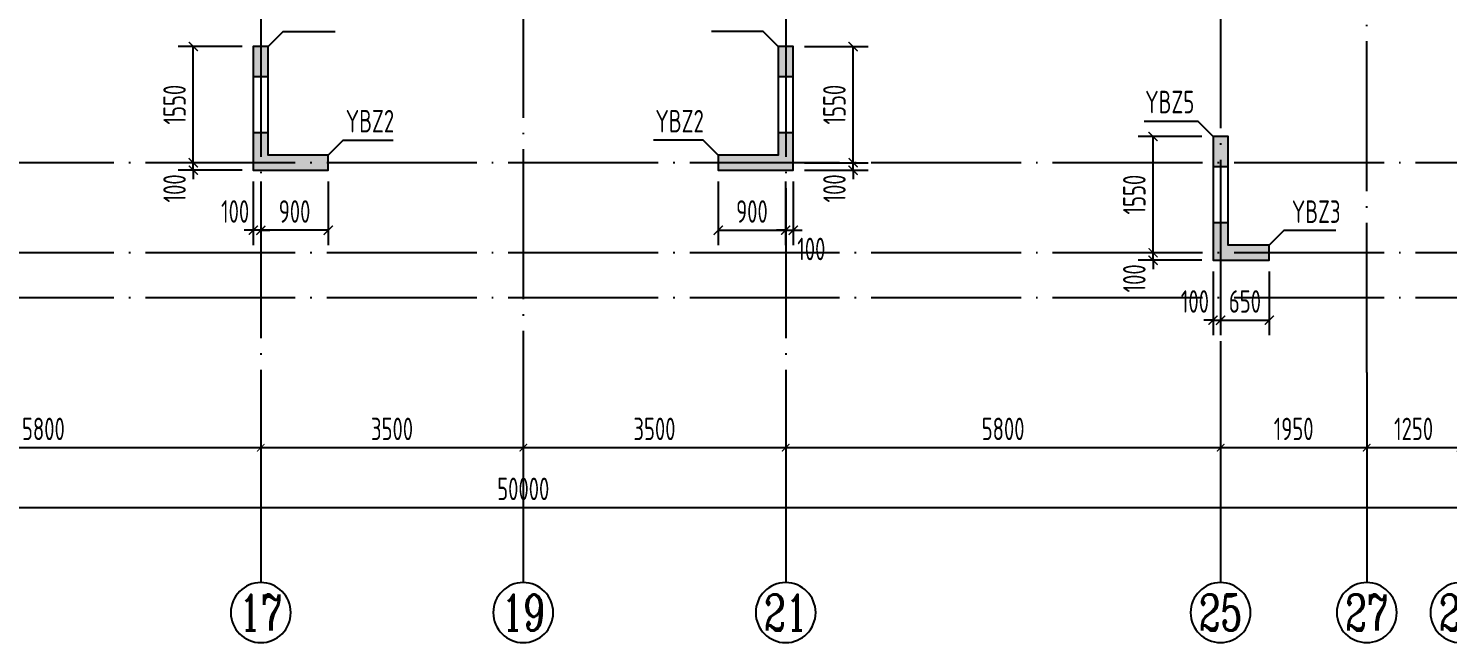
# Model space of a CAD drawing. Extents: x -668857 to 143095, y -247466 to 228182.
# Drawn here: x -308837 to -289909, y 125132 to 133324 of the extents above; entities that cross this region are included whole.
import ezdxf
from ezdxf.enums import TextEntityAlignment as Align

# ---------------------------------------------------------------- set-up
doc = ezdxf.new("R2010")
doc.units = 0
doc.header["$LTSCALE"] = 1000
doc.linetypes.add('DOTE', pattern=[2.42, 2, -0.2, 0.02, -0.2])
doc.layers.get('0').update_dxf_attribs({"linetype": 'CONTINUOUS'})
doc.layers.get('DEFPOINTS').update_dxf_attribs({"linetype": 'CONTINUOUS'})
for name, color, linetype in [('A-AXIS', 1, 'CONTINUOUS'), ('A-DOTE', 10, 'DOTE'), ('AXIS_NUM', 7, 'CONTINUOUS'), ('S-Q墙实线', 6, 'CONTINUOUS'), ('S-Q墙标注', 3, 'CONTINUOUS'), ('S-X详图填充', 252, 'CONTINUOUS'), ('S-X详图实线', 4, 'CONTINUOUS'), ('S-Y一般标注', 3, 'CONTINUOUS'), ('S-Z柱编号', 6, 'CONTINUOUS')]:
    doc.layers.add(name, color=color, linetype=linetype)
doc.styles.add('TSSD_Axis', font='complex.shx', dxfattribs={"width": 0.7, "bigfont": 'hztxt.shx'})
doc.styles.add('TSSD_DIMENSION', font='Tssdeng.shx', dxfattribs={"width": 0.7, "bigfont": 'tssdchn.shx'})
doc.styles.add('TSSD_REIN', font='tssdeng.shx', dxfattribs={"width": 0.7, "height": 300, "bigfont": 'tssdchn.shx'})
doc.styles.add('结构文字', font='zstxt.shx', dxfattribs={"width": 0.7, "bigfont": 'zshz.shx'})
doc.dimstyles.new('STRUCK', dxfattribs={"dimtxt": 400, "dimasz": 121, "dimexe": 200, "dimexo": 150, "dimgap": 115, "dimtad": 1, "dimdec": 0, "dimdsep": 46, "dimtxsty": '结构文字', "dimblk": 'ARCHTICK', "dimcen": 400, "dimclrd": 3, "dimclre": 3, "dimclrt": 7, "dimadec": 0, "dimazin": 0, "dimtfac": 1, "dimtdec": 0, "dimtix": 1, "dimtmove": 2, "dimatfit": 3, "dimldrblk": '_DIMX', "dimfxl": 0, "dimtolj": 1, "dimtzin": 0, "dimarcsym": 0})
doc.dimstyles.new('TSSD_100_100', dxfattribs={"dimtxt": 300, "dimasz": 100, "dimexe": 100, "dimexo": 250, "dimgap": 100, "dimtad": 1, "dimdec": 0, "dimzin": 0, "dimdsep": 46, "dimtxsty": 'TSSD_DIMENSION', "dimblk": 'ARCHTICK', "dimcen": 0, "dimdle": 100, "dimclrt": 7, "dimadec": 0, "dimazin": 0, "dimtfac": 1, "dimtdec": 0, "dimtix": 1, "dimtmove": 2, "dimatfit": 3, "dimldrblk": 'ARCHTICK', "dimfxl": 0, "dimtolj": 1, "dimtzin": 0, "dimarcsym": 0})

# ---------------------------------------------------------------- blocks, each defined once
blk = doc.blocks.new('_ArchTick')
at = {"color": 0, "linetype": 'ByBlock', "const_width": 0.15}
blk.add_lwpolyline([(-0.5, -0.5), (0.5, 0.5)], dxfattribs=at)
blk = doc.blocks.new('*D258')
at = {"layer": 'DEFPOINTS', "color": 0}
for p in [(20300, 3600), (26100, 3600), (26100, 2600)]:
    blk.add_point(p, dxfattribs=at)
at = {"layer": 'S-Y一般标注', "color": 0, "lineweight": -2}
for p, q in [((20300, 3350), (20300, 2500)), ((26100, 3350), (26100, 2500)), ((20200, 2600), (26200, 2600))]:
    blk.add_line(p, q, dxfattribs=at)
at = {"layer": 'S-Y一般标注', "color": 0, "lineweight": -2, "xscale": 100, "yscale": 100, "zscale": 100, "rotation": 180}
blk.add_blockref('_ArchTick', (20300, 2600), dxfattribs=at)
at = {"layer": 'S-Y一般标注', "color": 0, "lineweight": -2, "xscale": 100, "yscale": 100, "zscale": 100}
blk.add_blockref('_ArchTick', (26100, 2600), dxfattribs=at)
at = {"layer": 'S-Y一般标注', "color": 7, "insert": (23200, 2850), "char_height": 300, "attachment_point": 5, "style": 'TSSD_DIMENSION'}
blk.add_mtext('\\A1;5800', dxfattribs=at)
blk = doc.blocks.new('ts_axno')
at = {"color": 0, "linetype": 'ByBlock', "lineweight": -2}
blk.add_circle((0, 0), 0.5, dxfattribs=at)
at = {"color": 0, "linetype": 'ByBlock', "lineweight": -2, "style": 'TSSD_Axis', "width": 0.7}
blk.add_attdef('A', text='', height=0.6, dxfattribs=at).set_placement((0, 0), align=Align.MIDDLE_CENTER)
blk = doc.blocks.new('*D259')
at = {"layer": 'DEFPOINTS', "color": 0}
for p in [(26100, 3600), (29600, 3600), (29600, 2600)]:
    blk.add_point(p, dxfattribs=at)
at = {"layer": 'S-Y一般标注', "color": 0, "lineweight": -2}
for p, q in [((26100, 3350), (26100, 2500)), ((29600, 3350), (29600, 2500)), ((26000, 2600), (29700, 2600))]:
    blk.add_line(p, q, dxfattribs=at)
at = {"layer": 'S-Y一般标注', "color": 0, "lineweight": -2, "xscale": 100, "yscale": 100, "zscale": 100, "rotation": 180}
blk.add_blockref('_ArchTick', (26100, 2600), dxfattribs=at)
at = {"layer": 'S-Y一般标注', "color": 0, "lineweight": -2, "xscale": 100, "yscale": 100, "zscale": 100}
blk.add_blockref('_ArchTick', (29600, 2600), dxfattribs=at)
at = {"layer": 'S-Y一般标注', "color": 7, "insert": (27850, 2850), "char_height": 300, "attachment_point": 5, "style": 'TSSD_DIMENSION'}
blk.add_mtext('\\A1;3500', dxfattribs=at)
blk = doc.blocks.new('*D260')
at = {"layer": 'DEFPOINTS', "color": 0}
for p in [(33100, 3600), (38900, 3600), (38900, 2600)]:
    blk.add_point(p, dxfattribs=at)
at = {"layer": 'S-Y一般标注', "color": 0, "lineweight": -2}
for p, q in [((33100, 3350), (33100, 2500)), ((38900, 3350), (38900, 2500)), ((33000, 2600), (39000, 2600))]:
    blk.add_line(p, q, dxfattribs=at)
at = {"layer": 'S-Y一般标注', "color": 0, "lineweight": -2, "xscale": 100, "yscale": 100, "zscale": 100, "rotation": 180}
blk.add_blockref('_ArchTick', (33100, 2600), dxfattribs=at)
at = {"layer": 'S-Y一般标注', "color": 0, "lineweight": -2, "xscale": 100, "yscale": 100, "zscale": 100}
blk.add_blockref('_ArchTick', (38900, 2600), dxfattribs=at)
at = {"layer": 'S-Y一般标注', "color": 7, "insert": (36000, 2850), "char_height": 300, "attachment_point": 5, "style": 'TSSD_DIMENSION'}
blk.add_mtext('\\A1;5800', dxfattribs=at)
blk = doc.blocks.new('*D264')
at = {"layer": 'DEFPOINTS', "color": 0}
for p in [(4600, 3600), (54600, 3600), (54600, 1800)]:
    blk.add_point(p, dxfattribs=at)
at = {"layer": 'S-Y一般标注', "color": 0, "lineweight": -2}
for p, q in [((4600, 3350), (4600, 1700)), ((54600, 3350), (54600, 1700)), ((4500, 1800), (54700, 1800))]:
    blk.add_line(p, q, dxfattribs=at)
at = {"layer": 'S-Y一般标注', "color": 0, "lineweight": -2, "xscale": 100, "yscale": 100, "zscale": 100, "rotation": 180}
blk.add_blockref('_ArchTick', (4600, 1800), dxfattribs=at)
at = {"layer": 'S-Y一般标注', "color": 0, "lineweight": -2, "xscale": 100, "yscale": 100, "zscale": 100}
blk.add_blockref('_ArchTick', (54600, 1800), dxfattribs=at)
at = {"layer": 'S-Y一般标注', "color": 7, "insert": (29600, 2050), "char_height": 300, "attachment_point": 5, "style": 'TSSD_DIMENSION'}
blk.add_mtext('\\A1;50000', dxfattribs=at)
blk = doc.blocks.new('*D267')
at = {"layer": 'DEFPOINTS', "color": 0}
for p in [(29600, 3600), (33100, 3600), (33100, 2600)]:
    blk.add_point(p, dxfattribs=at)
at = {"layer": 'S-Y一般标注', "color": 0, "lineweight": -2}
for p, q in [((29600, 3350), (29600, 2500)), ((33100, 3350), (33100, 2500)), ((29500, 2600), (33200, 2600))]:
    blk.add_line(p, q, dxfattribs=at)
at = {"layer": 'S-Y一般标注', "color": 0, "lineweight": -2, "xscale": 100, "yscale": 100, "zscale": 100, "rotation": 180}
blk.add_blockref('_ArchTick', (29600, 2600), dxfattribs=at)
at = {"layer": 'S-Y一般标注', "color": 0, "lineweight": -2, "xscale": 100, "yscale": 100, "zscale": 100}
blk.add_blockref('_ArchTick', (33100, 2600), dxfattribs=at)
at = {"layer": 'S-Y一般标注', "color": 7, "insert": (31350, 2850), "char_height": 300, "attachment_point": 5, "style": 'TSSD_DIMENSION'}
blk.add_mtext('\\A1;3500', dxfattribs=at)
blk = doc.blocks.new('*D268')
at = {"layer": 'DEFPOINTS', "color": 0}
for p in [(38900, 3600), (40850, 3600), (40850, 2600)]:
    blk.add_point(p, dxfattribs=at)
at = {"layer": 'S-Y一般标注', "color": 0, "lineweight": -2}
for p, q in [((38900, 3350), (38900, 2500)), ((40850, 3350), (40850, 2500)), ((38800, 2600), (40950, 2600))]:
    blk.add_line(p, q, dxfattribs=at)
at = {"layer": 'S-Y一般标注', "color": 0, "lineweight": -2, "xscale": 100, "yscale": 100, "zscale": 100, "rotation": 180}
blk.add_blockref('_ArchTick', (38900, 2600), dxfattribs=at)
at = {"layer": 'S-Y一般标注', "color": 0, "lineweight": -2, "xscale": 100, "yscale": 100, "zscale": 100}
blk.add_blockref('_ArchTick', (40850, 2600), dxfattribs=at)
at = {"layer": 'S-Y一般标注', "color": 7, "insert": (39875, 2850), "char_height": 300, "attachment_point": 5, "style": 'TSSD_DIMENSION'}
blk.add_mtext('\\A1;1950', dxfattribs=at)
blk = doc.blocks.new('*D283')
at = {"layer": 'DEFPOINTS', "color": 0}
for p in [(40850, 3600), (42100, 3600), (42100, 2600)]:
    blk.add_point(p, dxfattribs=at)
at = {"layer": 'S-Y一般标注', "color": 0, "lineweight": -2}
for p, q in [((40850, 3350), (40850, 2500)), ((42100, 3350), (42100, 2500)), ((40750, 2600), (42200, 2600))]:
    blk.add_line(p, q, dxfattribs=at)
at = {"layer": 'S-Y一般标注', "color": 0, "lineweight": -2, "xscale": 100, "yscale": 100, "zscale": 100, "rotation": 180}
blk.add_blockref('_ArchTick', (40850, 2600), dxfattribs=at)
at = {"layer": 'S-Y一般标注', "color": 0, "lineweight": -2, "xscale": 100, "yscale": 100, "zscale": 100}
blk.add_blockref('_ArchTick', (42100, 2600), dxfattribs=at)
at = {"layer": 'S-Y一般标注', "color": 7, "insert": (41475, 2850), "char_height": 300, "attachment_point": 5, "style": 'TSSD_DIMENSION'}
blk.add_mtext('\\A1;1250', dxfattribs=at)
blk = doc.blocks.new('*D1568')
at = {"layer": 'DEFPOINTS', "color": 0}
for p in [(-306637, 131532), (-305837, 131532), (-305837, 131432)]:
    blk.add_point(p, dxfattribs=at)
at = {"layer": 'S-Q墙标注', "color": 3, "lineweight": -2}
for p, q in [((-306637, 131532), (-306637, 131653)), ((-305987, 131532), (-306837, 131532)), ((-305987, 131432), (-306837, 131432)), ((-306637, 131432), (-306637, 131532)), ((-306637, 131432), (-306637, 131311))]:
    blk.add_line(p, q, dxfattribs=at)
at = {"layer": 'S-Q墙标注', "color": 3, "lineweight": -2, "xscale": 121, "yscale": 121, "zscale": 121}
for p, rotation in [((-306637, 131532), 270), ((-306637, 131432), 90)]:
    blk.add_blockref('_ArchTick', p, dxfattribs=dict(at, rotation=rotation))
at = {"layer": 'S-Q墙标注', "color": 7, "insert": (-306887, 131190), "char_height": 300, "attachment_point": 5, "rotation": 90, "style": 'TSSD_REIN'}
blk.add_mtext('\\A1;100', dxfattribs=at)
blk = doc.blocks.new('_DIMX')
blk.add_line((-150, 0), (150, 0))
at = {"const_width": 50}
blk.add_lwpolyline([(-70, -70), (70, 70)], dxfattribs=at)
blk = doc.blocks.new('*D1569')
at = {"layer": 'DEFPOINTS', "color": 0}
for p in [(-306637, 133082), (-305837, 133082), (-305837, 131532)]:
    blk.add_point(p, dxfattribs=at)
at = {"layer": 'S-Q墙标注', "color": 3, "lineweight": -2}
for p, q in [((-305987, 133082), (-306837, 133082)), ((-306637, 131532), (-306637, 133082)), ((-305987, 131532), (-306837, 131532))]:
    blk.add_line(p, q, dxfattribs=at)
at = {"layer": 'S-Q墙标注', "color": 3, "lineweight": -2, "xscale": 121, "yscale": 121, "zscale": 121}
for p, rotation in [((-306637, 133082), 90), ((-306637, 131532), 270)]:
    blk.add_blockref('_ArchTick', p, dxfattribs=dict(at, rotation=rotation))
at = {"layer": 'S-Q墙标注', "color": 7, "insert": (-306887, 132307), "char_height": 300, "attachment_point": 5, "rotation": 90, "style": 'TSSD_REIN'}
blk.add_mtext('\\A1;1550', dxfattribs=at)
blk = doc.blocks.new('*D1570')
at = {"layer": 'DEFPOINTS', "color": 0}
for p in [(-305737, 131432), (-304837, 131432), (-305737, 130632)]:
    blk.add_point(p, dxfattribs=at)
at = {"layer": 'S-Q墙标注', "color": 3, "lineweight": -2}
for p, q in [((-305737, 131282), (-305737, 130432)), ((-304837, 131282), (-304837, 130432)), ((-304837, 130632), (-305737, 130632))]:
    blk.add_line(p, q, dxfattribs=at)
at = {"layer": 'S-Q墙标注', "color": 3, "lineweight": -2, "xscale": 121, "yscale": 121, "zscale": 121, "rotation": 180}
blk.add_blockref('_ArchTick', (-305737, 130632), dxfattribs=at)
at = {"layer": 'S-Q墙标注', "color": 3, "lineweight": -2, "xscale": 121, "yscale": 121, "zscale": 121}
blk.add_blockref('_ArchTick', (-304837, 130632), dxfattribs=at)
at = {"layer": 'S-Q墙标注', "color": 7, "insert": (-305287, 130882), "char_height": 300, "attachment_point": 5, "style": 'TSSD_REIN'}
blk.add_mtext('\\A1;900', dxfattribs=at)
blk = doc.blocks.new('*D1571')
at = {"layer": 'DEFPOINTS', "color": 0}
for p in [(-305837, 131432), (-305737, 131432), (-305837, 130632)]:
    blk.add_point(p, dxfattribs=at)
at = {"layer": 'S-Q墙标注', "color": 3, "lineweight": -2}
for p, q in [((-305837, 131282), (-305837, 130432)), ((-305737, 131282), (-305737, 130432)), ((-305837, 130632), (-305958, 130632)), ((-305737, 130632), (-305837, 130632)), ((-305737, 130632), (-305616, 130632))]:
    blk.add_line(p, q, dxfattribs=at)
at = {"layer": 'S-Q墙标注', "color": 3, "lineweight": -2, "xscale": 121, "yscale": 121, "zscale": 121}
blk.add_blockref('_ArchTick', (-305837, 130632), dxfattribs=at)
at = {"layer": 'S-Q墙标注', "color": 3, "lineweight": -2, "xscale": 121, "yscale": 121, "zscale": 121, "rotation": 180}
blk.add_blockref('_ArchTick', (-305737, 130632), dxfattribs=at)
at = {"layer": 'S-Q墙标注', "color": 7, "insert": (-306079, 130882), "char_height": 300, "attachment_point": 5, "style": 'TSSD_REIN'}
blk.add_mtext('\\A1;100', dxfattribs=at)
blk = doc.blocks.new('*D1643')
at = {"layer": 'DEFPOINTS', "color": 0}
for p in [(-298637, 131532), (-298637, 131432), (-297837, 131532)]:
    blk.add_point(p, dxfattribs=at)
at = {"layer": 'S-Q墙标注', "color": 3, "lineweight": -2}
for p, q in [((-297837, 131532), (-297837, 131653)), ((-298487, 131532), (-297637, 131532)), ((-298487, 131432), (-297637, 131432)), ((-297837, 131432), (-297837, 131532)), ((-297837, 131432), (-297837, 131311))]:
    blk.add_line(p, q, dxfattribs=at)
at = {"layer": 'S-Q墙标注', "color": 3, "lineweight": -2, "xscale": 121, "yscale": 121, "zscale": 121}
for p, rotation in [((-297837, 131532), 270), ((-297837, 131432), 90)]:
    blk.add_blockref('_ArchTick', p, dxfattribs=dict(at, rotation=rotation))
at = {"layer": 'S-Q墙标注', "color": 7, "insert": (-298087, 131190), "char_height": 300, "attachment_point": 5, "rotation": 90, "style": 'TSSD_REIN'}
blk.add_mtext('\\A1;100', dxfattribs=at)
blk = doc.blocks.new('*D1644')
at = {"layer": 'DEFPOINTS', "color": 0}
for p in [(-298637, 133082), (-297837, 133082), (-298637, 131532)]:
    blk.add_point(p, dxfattribs=at)
at = {"layer": 'S-Q墙标注', "color": 3, "lineweight": -2}
for p, q in [((-298487, 133082), (-297637, 133082)), ((-297837, 131532), (-297837, 133082)), ((-298487, 131532), (-297637, 131532))]:
    blk.add_line(p, q, dxfattribs=at)
at = {"layer": 'S-Q墙标注', "color": 3, "lineweight": -2, "xscale": 121, "yscale": 121, "zscale": 121}
for p, rotation in [((-297837, 133082), 90), ((-297837, 131532), 270)]:
    blk.add_blockref('_ArchTick', p, dxfattribs=dict(at, rotation=rotation))
at = {"layer": 'S-Q墙标注', "color": 7, "insert": (-298087, 132307), "char_height": 300, "attachment_point": 5, "rotation": 90, "style": 'TSSD_REIN'}
blk.add_mtext('\\A1;1550', dxfattribs=at)
blk = doc.blocks.new('*D1645')
at = {"layer": 'DEFPOINTS', "color": 0}
for p in [(-299637, 131432), (-298737, 131432), (-298737, 130632)]:
    blk.add_point(p, dxfattribs=at)
at = {"layer": 'S-Q墙标注', "color": 3, "lineweight": -2}
for p, q in [((-299637, 131282), (-299637, 130432)), ((-298737, 131282), (-298737, 130432)), ((-299637, 130632), (-298737, 130632))]:
    blk.add_line(p, q, dxfattribs=at)
at = {"layer": 'S-Q墙标注', "color": 3, "lineweight": -2, "xscale": 121, "yscale": 121, "zscale": 121, "rotation": 180}
blk.add_blockref('_ArchTick', (-299637, 130632), dxfattribs=at)
at = {"layer": 'S-Q墙标注', "color": 3, "lineweight": -2, "xscale": 121, "yscale": 121, "zscale": 121}
blk.add_blockref('_ArchTick', (-298737, 130632), dxfattribs=at)
at = {"layer": 'S-Q墙标注', "color": 7, "insert": (-299187, 130882), "char_height": 300, "attachment_point": 5, "style": 'TSSD_REIN'}
blk.add_mtext('\\A1;900', dxfattribs=at)
blk = doc.blocks.new('*D1646')
at = {"layer": 'DEFPOINTS', "color": 0}
for p in [(-298737, 131432), (-298637, 131432), (-298637, 130632)]:
    blk.add_point(p, dxfattribs=at)
at = {"layer": 'S-Q墙标注', "color": 3, "lineweight": -2}
for p, q in [((-298737, 131282), (-298737, 130432)), ((-298637, 131282), (-298637, 130432)), ((-298737, 130632), (-298858, 130632)), ((-298737, 130632), (-298637, 130632)), ((-298637, 130632), (-298516, 130632))]:
    blk.add_line(p, q, dxfattribs=at)
at = {"layer": 'S-Q墙标注', "color": 3, "lineweight": -2, "xscale": 121, "yscale": 121, "zscale": 121}
blk.add_blockref('_ArchTick', (-298737, 130632), dxfattribs=at)
at = {"layer": 'S-Q墙标注', "color": 3, "lineweight": -2, "xscale": 121, "yscale": 121, "zscale": 121, "rotation": 180}
blk.add_blockref('_ArchTick', (-298637, 130632), dxfattribs=at)
at = {"layer": 'S-Q墙标注', "color": 7, "insert": (-298395, 130382), "char_height": 300, "attachment_point": 5, "style": 'TSSD_REIN'}
blk.add_mtext('\\A1;100', dxfattribs=at)
blk = doc.blocks.new('*D1647')
at = {"layer": 'DEFPOINTS', "color": 0}
for p in [(-293837, 130332), (-293037, 130332), (-293037, 130232)]:
    blk.add_point(p, dxfattribs=at)
at = {"layer": 'S-Q墙标注', "color": 3, "lineweight": -2}
for p, q in [((-293837, 130332), (-293837, 130453)), ((-293187, 130332), (-294037, 130332)), ((-293187, 130232), (-294037, 130232)), ((-293837, 130232), (-293837, 130332)), ((-293837, 130232), (-293837, 130111))]:
    blk.add_line(p, q, dxfattribs=at)
at = {"layer": 'S-Q墙标注', "color": 3, "lineweight": -2, "xscale": 121, "yscale": 121, "zscale": 121}
for p, rotation in [((-293837, 130332), 270), ((-293837, 130232), 90)]:
    blk.add_blockref('_ArchTick', p, dxfattribs=dict(at, rotation=rotation))
at = {"layer": 'S-Q墙标注', "color": 7, "insert": (-294087, 129990), "char_height": 300, "attachment_point": 5, "rotation": 90, "style": 'TSSD_REIN'}
blk.add_mtext('\\A1;100', dxfattribs=at)
blk = doc.blocks.new('*D1648')
at = {"layer": 'DEFPOINTS', "color": 0}
for p in [(-293837, 131882), (-293037, 131882), (-293037, 130332)]:
    blk.add_point(p, dxfattribs=at)
at = {"layer": 'S-Q墙标注', "color": 3, "lineweight": -2}
for p, q in [((-293187, 131882), (-294037, 131882)), ((-293837, 130332), (-293837, 131882)), ((-293187, 130332), (-294037, 130332))]:
    blk.add_line(p, q, dxfattribs=at)
at = {"layer": 'S-Q墙标注', "color": 3, "lineweight": -2, "xscale": 121, "yscale": 121, "zscale": 121}
for p, rotation in [((-293837, 131882), 90), ((-293837, 130332), 270)]:
    blk.add_blockref('_ArchTick', p, dxfattribs=dict(at, rotation=rotation))
at = {"layer": 'S-Q墙标注', "color": 7, "insert": (-294087, 131107), "char_height": 300, "attachment_point": 5, "rotation": 90, "style": 'TSSD_REIN'}
blk.add_mtext('\\A1;1550', dxfattribs=at)
blk = doc.blocks.new('*D1649')
at = {"layer": 'DEFPOINTS', "color": 0}
for p in [(-293037, 130232), (-292937, 130232), (-292937, 129432)]:
    blk.add_point(p, dxfattribs=at)
at = {"layer": 'S-Q墙标注', "color": 3, "lineweight": -2}
for p, q in [((-293037, 130082), (-293037, 129232)), ((-292937, 130082), (-292937, 129232)), ((-293037, 129432), (-293158, 129432)), ((-293037, 129432), (-292937, 129432)), ((-292937, 129432), (-292816, 129432))]:
    blk.add_line(p, q, dxfattribs=at)
at = {"layer": 'S-Q墙标注', "color": 3, "lineweight": -2, "xscale": 121, "yscale": 121, "zscale": 121}
blk.add_blockref('_ArchTick', (-293037, 129432), dxfattribs=at)
at = {"layer": 'S-Q墙标注', "color": 3, "lineweight": -2, "xscale": 121, "yscale": 121, "zscale": 121, "rotation": 180}
blk.add_blockref('_ArchTick', (-292937, 129432), dxfattribs=at)
at = {"layer": 'S-Q墙标注', "color": 7, "insert": (-293279, 129682), "char_height": 300, "attachment_point": 5, "style": 'TSSD_REIN'}
blk.add_mtext('\\A1;100', dxfattribs=at)
blk = doc.blocks.new('*D1650')
at = {"layer": 'DEFPOINTS', "color": 0}
for p in [(-292937, 130232), (-292287, 130232), (-292287, 129432)]:
    blk.add_point(p, dxfattribs=at)
at = {"layer": 'S-Q墙标注', "color": 3, "lineweight": -2}
for p, q in [((-292937, 130082), (-292937, 129232)), ((-292287, 130082), (-292287, 129232)), ((-292937, 129432), (-292287, 129432))]:
    blk.add_line(p, q, dxfattribs=at)
at = {"layer": 'S-Q墙标注', "color": 3, "lineweight": -2, "xscale": 121, "yscale": 121, "zscale": 121, "rotation": 180}
blk.add_blockref('_ArchTick', (-292937, 129432), dxfattribs=at)
at = {"layer": 'S-Q墙标注', "color": 3, "lineweight": -2, "xscale": 121, "yscale": 121, "zscale": 121}
blk.add_blockref('_ArchTick', (-292287, 129432), dxfattribs=at)
at = {"layer": 'S-Q墙标注', "color": 7, "insert": (-292612, 129682), "char_height": 300, "attachment_point": 5, "style": 'TSSD_REIN'}
blk.add_mtext('\\A1;650', dxfattribs=at)
blk = doc.blocks.new('20210726.16350016')
at = {"layer": 'A-AXIS'}
for p, q in [((26100, 3600), (26100, 800)), ((29600, 3600), (29600, 800)), ((33100, 3600), (33100, 800)), ((38900, 3600.1), (38900, 800.1)), ((40850, 3600.2), (40850, 800.2))]:
    blk.add_line(p, q, dxfattribs=at)
at = {"layer": 'A-DOTE'}
for p, q in [((29600, 21100), (29600, 3600)), ((38900.2, 13700), (38900, 3600)), ((40850, 3600.2), (40850, 11500)), ((26100, 10900), (26100, 3600)), ((33100, 10900), (33100, 3600)), ((55600, 6400), (3600, 6400)), ((55600, 5200), (3600, 5200)), ((55600, 4600), (3600, 4600))]:
    blk.add_line(p, q, dxfattribs=at)
at = {"layer": 'A-AXIS'}
ref = blk.add_blockref('ts_axno', (26100, 400), dxfattribs=dict(at, xscale=-800, yscale=800, zscale=800, rotation=180))
ref.add_attrib('10', '17', dxfattribs={"layer": 'AXIS_NUM', "height": 480, "style": 'TSSD_Axis', "width": 0.7}).set_placement((26100, 400), align=Align.MIDDLE_CENTER)
ref = blk.add_blockref('ts_axno', (29600, 400), dxfattribs=dict(at, xscale=-800, yscale=800, zscale=800, rotation=180))
ref.add_attrib('13', '19', dxfattribs={"layer": 'AXIS_NUM', "height": 480, "style": 'TSSD_Axis', "width": 0.7}).set_placement((29600, 400), align=Align.MIDDLE_CENTER)
ref = blk.add_blockref('ts_axno', (33100, 400), dxfattribs=dict(at, xscale=-800, yscale=800, zscale=800, rotation=180))
ref.add_attrib('13', '21', dxfattribs={"layer": 'AXIS_NUM', "height": 480, "style": 'TSSD_Axis', "width": 0.7}).set_placement((33100, 400), align=Align.MIDDLE_CENTER)
ref = blk.add_blockref('ts_axno', (38900, 400.1), dxfattribs=dict(at, xscale=-800, yscale=800, zscale=800, rotation=180))
ref.add_attrib('17', '25', dxfattribs={"layer": 'AXIS_NUM', "height": 480, "style": 'TSSD_Axis', "width": 0.7}).set_placement((38900, 400.1), align=Align.MIDDLE_CENTER)
ref = blk.add_blockref('ts_axno', (40850, 400.2), dxfattribs=dict(at, xscale=-800, yscale=800, zscale=800, rotation=180))
ref.add_attrib('5', '27', dxfattribs={"layer": 'AXIS_NUM', "height": 480, "style": 'TSSD_Axis', "width": 0.7}).set_placement((40850, 400.2), align=Align.MIDDLE_CENTER)
ref = blk.add_blockref('ts_axno', (42100, 400), dxfattribs=dict(at, xscale=-800, yscale=800, zscale=800, rotation=180))
ref.add_attrib('19', '28', dxfattribs={"layer": 'AXIS_NUM', "height": 480, "style": 'TSSD_Axis', "width": 0.7}).set_placement((42100, 400), align=Align.MIDDLE_CENTER)
at = {"layer": 'S-Y一般标注'}
for base, p1, p2, picture, middle in [((54600, 1800), (4600, 3600), (54600, 3600), '*D264', (29600, 2050)), ((26100, 2600), (20300, 3600), (26100, 3600), '*D258', (23200, 2850)), ((29600, 2600), (26100, 3600), (29600, 3600), '*D259', (27850, 2850)), ((33100, 2600), (29600, 3600), (33100, 3600), '*D267', (31350, 2850)), ((38900, 2600.1), (33100, 3600), (38900, 3600.1), '*D260', (36000, 2850.1)), ((40850, 2600.1), (38900, 3600.1), (40850, 3600.1), '*D268', (39875, 2850.1)), ((42100, 2600.1), (40850, 3600.1), (42100, 3600.1), '*D283', (41475, 2850.1))]:
    dim = blk.add_linear_dim(base=base, p1=p1, p2=p2, dimstyle='TSSD_100_100', dxfattribs=at)
    dim.commit()
    dim.dimension.update_dxf_attribs({"geometry": picture, "text_midpoint": middle})

msp = doc.modelspace()

# ---------------------------------------------------------------- hatches: boundary and pattern name
at = {"layer": 'S-X详图填充'}
h = msp.add_hatch(color=256, dxfattribs=at)
h.dxf.hatch_style = 1
h.paths.add_polyline_path([(-305836.86, 132682.31), (-305636.86, 132682.31), (-305636.86, 133082.31), (-305836.86, 133082.31)])
h = msp.add_hatch(color=256, dxfattribs=at)
h.dxf.hatch_style = 1
h.paths.add_polyline_path([(-298836.84, 132682.31), (-298636.84, 132682.31), (-298636.84, 133082.31), (-298836.84, 133082.31)])
h = msp.add_hatch(color=256, dxfattribs=at)
h.dxf.hatch_style = 1
h.paths.add_polyline_path([(-305636.86, 131932.31), (-305836.86, 131932.31), (-305836.86, 131432.31), (-304836.86, 131432.31), (-304836.86, 131632.31), (-305636.86, 131632.31)])
h = msp.add_hatch(color=256, dxfattribs=at)
h.dxf.hatch_style = 1
h.paths.add_polyline_path([(-298636.84, 131932.31), (-298836.84, 131932.31), (-298836.84, 131632.31), (-299636.83, 131632.31), (-299636.83, 131432.31), (-298636.84, 131432.31)])
h = msp.add_hatch(color=256, dxfattribs=at)
h.dxf.hatch_style = 1
h.paths.add_polyline_path([(-293036.83, 131482.3), (-292836.83, 131482.3), (-292836.83, 131882.3), (-293036.83, 131882.3)])
h = msp.add_hatch(color=256, dxfattribs=at)
h.dxf.hatch_style = 1
h.paths.add_polyline_path([(-292836.83, 130732.3), (-293036.83, 130732.3), (-293036.83, 130232.3), (-292286.85, 130232.3), (-292286.85, 130432.3), (-292836.83, 130432.3)])

# ---------------------------------------------------------------- linework, layer by layer
at = {"layer": 'S-Q墙实线'}
for points in [[(-305836.86, 131432.31), (-304936.86, 131432.31), (-304836.86, 131432.31), (-304836.86, 131632.31), (-304936.86, 131632.31), (-305636.86, 131632.31), (-305636.86, 133082.31), (-305836.86, 133082.31)], [(-299536.86, 131632.31), (-299636.83, 131632.31), (-299636.83, 131432.31), (-299536.86, 131432.31), (-298636.84, 131432.31), (-298636.84, 133082.31), (-298836.84, 133082.31), (-298836.84, 131632.31)], [(-293036.83, 130232.3), (-292286.85, 130232.3), (-292286.85, 130432.3), (-292836.83, 130432.3), (-292836.83, 131882.3), (-293036.83, 131882.3)]]:
    msp.add_lwpolyline(points, close=True, dxfattribs=at)
at = {"layer": 'S-X详图实线'}
for points in [[(-305836.86, 132682.31), (-305636.86, 132682.31), (-305636.86, 133082.31), (-305836.86, 133082.31), (-305836.86, 132682.31)], [(-298836.84, 132682.31), (-298636.84, 132682.31), (-298636.84, 133082.31), (-298836.84, 133082.31), (-298836.84, 132682.31)], [(-305636.86, 131932.31), (-305836.86, 131932.31), (-305836.86, 131432.31), (-304836.86, 131432.31), (-304836.86, 131632.31), (-305636.86, 131632.31), (-305636.86, 131932.31)], [(-298636.84, 131932.31), (-298836.84, 131932.31), (-298836.84, 131632.31), (-299636.83, 131632.31), (-299636.83, 131432.31), (-298636.84, 131432.31), (-298636.84, 131932.31)], [(-293036.83, 131482.3), (-292836.83, 131482.3), (-292836.83, 131882.3), (-293036.83, 131882.3), (-293036.83, 131482.3)], [(-292836.83, 130732.3), (-293036.83, 130732.3), (-293036.83, 130232.3), (-292286.85, 130232.3), (-292286.85, 130432.3), (-292836.83, 130432.3), (-292836.83, 130732.3)]]:
    msp.add_lwpolyline(points, close=True, dxfattribs=at)
at = {"layer": 'S-Z柱编号', "color": 7}
for points in [[(-305636.86, 133082.31), (-305436.86, 133282.31), (-304746.04, 133282.31)], [(-298836.84, 133082.31), (-299036.84, 133282.31), (-299727.65, 133282.31)], [(-293036.81, 131882.3), (-293236.81, 132082.3), (-293956.02, 132082.3)], [(-304836.86, 131632.31), (-304636.86, 131832.31), (-303973.17, 131832.31)], [(-299636.83, 131632.31), (-299836.83, 131832.31), (-300500.52, 131832.31)], [(-292286.82, 130432.3), (-292086.82, 130632.3), (-291397.52, 130632.3)]]:
    msp.add_lwpolyline(points, dxfattribs=at)

# ---------------------------------------------------------------- block references
at = {"layer": 'A-DOTE'}
msp.add_blockref('20210726.16350016', (-331836.85, 125132.26), dxfattribs=at)

# ---------------------------------------------------------------- texts
at = {"layer": 'S-Z柱编号', "color": 7, "style": 'TSSD_REIN', "width": 0.7}
for s, p in [('YBZ5', (-293942.58, 132101.81)), ('YBZ2', (-304604.67, 131846.45)), ('YBZ2', (-300474.79, 131846.45)), ('YBZ3', (-291986.82, 130639.36))]:
    msp.add_text(s, height=300, dxfattribs=at).set_placement(p, align=Align.BOTTOM_LEFT)

# ---------------------------------------------------------------- dimensions: what is measured, and where the dimension line sits
at = {"layer": 'S-Q墙标注'}
for base, p1, p2, angle, picture, middle in [((-306636.86, 133082.31), (-305836.86, 131532.31), (-305836.86, 133082.31), 90, '*D1569', (-306886.86, 132307.31)), ((-297836.84, 133082.31), (-298636.84, 131532.31), (-298636.84, 133082.31), 90, '*D1644', (-298086.84, 132307.31)), ((-293836.83, 131882.3), (-293036.83, 130332.31), (-293036.83, 131882.3), 90, '*D1648', (-294086.83, 131107.3)), ((-305736.85, 130632.31), (-304836.86, 131432.31), (-305736.85, 131432.31), 180, '*D1570', (-305286.85, 130882.31))]:
    dim = msp.add_linear_dim(base=base, p1=p1, p2=p2, angle=angle, dimstyle='STRUCK', override={"dimtxt": 300, "dimgap": 100, "dimtxsty": 'TSSD_REIN'}, dxfattribs=at)
    dim.commit()
    dim.dimension.update_dxf_attribs({"geometry": picture, "text_midpoint": middle})
for base, p1, p2, angle, picture, middle in [((-306636.86, 131532.31), (-305836.86, 131432.31), (-305836.86, 131532.31), 90, '*D1568', (-306886.86, 131190.38)), ((-297836.84, 131532.31), (-298636.84, 131432.31), (-298636.84, 131532.31), 90, '*D1643', (-298086.84, 131190.38)), ((-305836.86, 130632.31), (-305736.85, 131432.31), (-305836.86, 131432.31), 180, '*D1571', (-306078.78, 130882.31)), ((-293836.83, 130332.31), (-293036.83, 130232.3), (-293036.83, 130332.31), 90, '*D1647', (-294086.83, 129990.38))]:
    dim = msp.add_linear_dim(base=base, p1=p1, p2=p2, angle=angle, dimstyle='STRUCK', override={"dimtxt": 300, "dimgap": 100, "dimtxsty": 'TSSD_REIN'}, dxfattribs=at)
    dim.commit()
    dim.dimension.update_dxf_attribs({"geometry": picture, "text_midpoint": middle, "dimtype": 160})
for base, p1, p2, picture, middle in [((-298736.85, 130632.31), (-299636.83, 131432.31), (-298736.85, 131432.31), '*D1645', (-299186.84, 130882.31)), ((-292286.85, 129432.3), (-292936.81, 130232.3), (-292286.85, 130232.3), '*D1650', (-292611.83, 129682.3))]:
    dim = msp.add_linear_dim(base=base, p1=p1, p2=p2, dimstyle='STRUCK', override={"dimtxt": 300, "dimgap": 100, "dimtxsty": 'TSSD_REIN'}, dxfattribs=at)
    dim.commit()
    dim.dimension.update_dxf_attribs({"geometry": picture, "text_midpoint": middle})
for base, p1, p2, picture, middle in [((-298636.84, 130632.31), (-298736.85, 131432.31), (-298636.84, 131432.31), '*D1646', (-298394.91, 130382.31)), ((-292936.81, 129432.3), (-293036.83, 130232.3), (-292936.81, 130232.3), '*D1649', (-293278.76, 129682.3))]:
    dim = msp.add_linear_dim(base=base, p1=p1, p2=p2, dimstyle='STRUCK', override={"dimtxt": 300, "dimgap": 100, "dimtxsty": 'TSSD_REIN'}, dxfattribs=at)
    dim.commit()
    dim.dimension.update_dxf_attribs({"geometry": picture, "text_midpoint": middle, "dimtype": 160})

doc.saveas('drawing.dxf')
